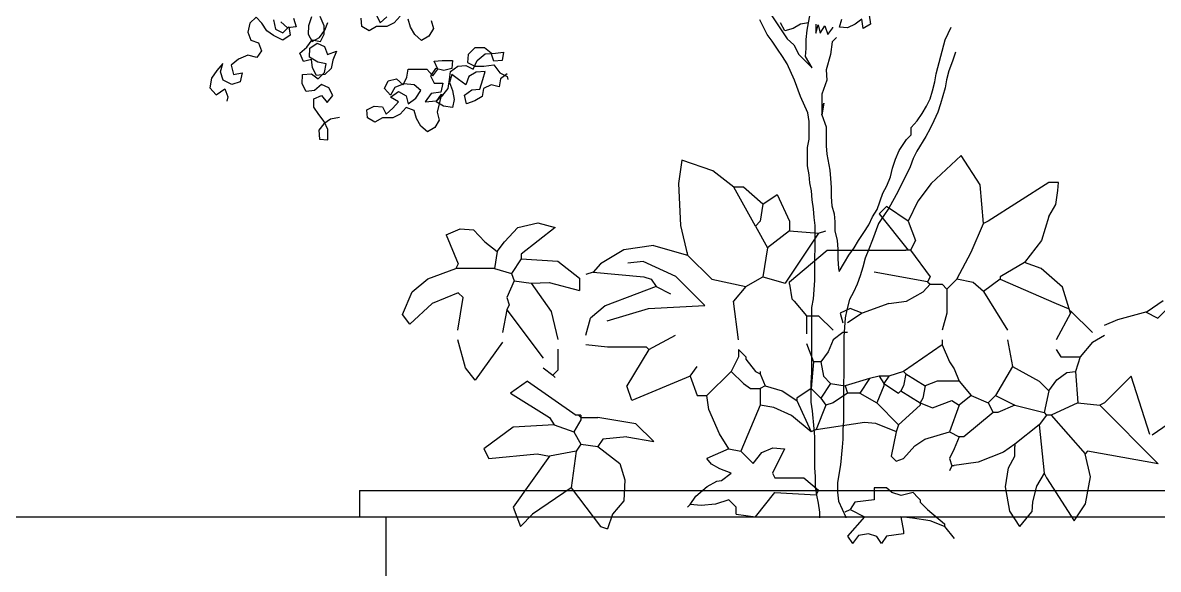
# Model space of a CAD drawing. Header units: millimetres. Extents: x 2002 to 2114, y 811 to 859.
# Drawn here: x 2033.239 to 2034.534, y 818.377 to 819.001 of the extents above; entities that cross this region are included whole.
import ezdxf

# ---------------------------------------------------------------- set-up
doc = ezdxf.new("R2010")
doc.units = ezdxf.units.MM
doc.header["$LTSCALE"] = 0.04
for name, color, linetype in [('0-2', 1, 'Continuous'), ('0_Architettonico', 8, 'Continuous'), ('8', 8, 'Continuous')]:
    doc.layers.add(name, color=color, linetype=linetype)

msp = doc.modelspace()

# ---------------------------------------------------------------- linework, layer by layer
at = {"layer": '0-2'}
for p, q in [((2033.6231, 818.4669), (2034.6831, 818.4669)), ((2033.6231, 818.4669), (2033.6231, 818.4369)), ((2033.6231, 818.4669), (2034.6831, 818.4669)), ((2025.9531, 818.4369), (2034.6831, 818.4369)), ((2033.6531, 818.4369), (2033.6531, 817.5869))]:
    msp.add_line(p, q, dxfattribs=at)
at = {"layer": '0_Architettonico'}
for points in [[(2033.6424, 819.009), (2033.6466, 819.0006), (2033.6542, 819.0073)], [(2034.0869, 819.0175), (2034.102, 818.9947), (2034.102, 818.9947), (2034.1105, 818.9821), (2034.118, 818.9754), (2034.1239, 818.9644), (2034.1391, 818.9493), (2034.1315, 818.9619), (2034.1323, 818.9711), (2034.1323, 818.9813), (2034.1332, 818.9922), (2034.1366, 819.0107)], [(2034.2039, 819.009), (2034.2056, 818.9989), (2034.1972, 818.9938), (2034.1955, 819.0048), (2034.1879, 818.9989), (2034.1795, 818.9947), (2034.1702, 818.9955), (2034.1728, 819.0048)], [(2033.5249, 819.0037), (2033.5274, 818.9933), (2033.5358, 818.9892), (2033.5427, 818.9959), (2033.5439, 818.9863), (2033.5355, 818.9806), (2033.5249, 818.986), (2033.5175, 818.9915), (2033.5117, 818.9999), (2033.5051, 819.0068), (2033.4981, 819.0002), (2033.4958, 818.9898), (2033.4992, 818.9808), (2033.508, 818.9775), (2033.5115, 818.9685), (2033.506, 818.961), (2033.4956, 818.9634), (2033.485, 818.9589), (2033.4769, 818.952), (2033.4795, 818.9416), (2033.4895, 818.9435), (2033.4871, 818.9331), (2033.4774, 818.9301), (2033.4676, 818.935), (2033.4646, 818.9447), (2033.4673, 818.9539), (2033.4606, 818.9461), (2033.4542, 818.9372), (2033.4526, 818.9264), (2033.4595, 818.9183), (2033.4695, 818.925), (2033.4729, 818.9161), (2033.4718, 818.9109)], [(2033.5477, 819.0057), (2033.5507, 818.996), (2033.5411, 818.9949), (2033.5334, 819.0015)], [(2033.6002, 818.8923), (2033.5902, 818.8905), (2033.5823, 818.8854), (2033.5768, 818.878), (2033.5775, 818.8677), (2033.5869, 818.867), (2033.587, 818.8787), (2033.5829, 818.888), (2033.5767, 818.8957), (2033.5709, 818.9041), (2033.571, 818.9139), (2033.5799, 818.9174), (2033.5861, 818.9097), (2033.5928, 818.9175), (2033.5882, 818.9262), (2033.5798, 818.9302), (2033.5717, 818.9233), (2033.5622, 818.9222), (2033.5576, 818.9309), (2033.558, 818.9414), (2033.5683, 818.9421), (2033.5758, 818.9366), (2033.5832, 818.9439), (2033.5851, 818.9536), (2033.5754, 818.9555), (2033.566, 818.9612), (2033.5665, 818.9717), (2033.5749, 818.9774), (2033.5832, 818.9734), (2033.5867, 818.9644), (2033.5968, 818.9681), (2033.5926, 818.9579), (2033.5907, 818.9482), (2033.5837, 818.9416), (2033.5742, 818.9405), (2033.5696, 818.9492), (2033.5685, 818.9587), (2033.5592, 818.9564), (2033.5551, 818.9658), (2033.5632, 818.9727), (2033.5691, 818.9809), (2033.5788, 818.979), (2033.5829, 818.9874), (2033.5829, 818.9972), (2033.5784, 819.0078)], [(2033.5682, 819.0071), (2033.5651, 818.9971), (2033.5644, 818.9877), (2033.569, 818.9791), (2033.5776, 818.9836), (2033.5836, 818.9919), (2033.5869, 819.0007)], [(2033.6694, 819.0081), (2033.6626, 819.0006), (2033.6542, 818.9964), (2033.6424, 818.9964), (2033.634, 818.9913), (2033.6256, 818.9964), (2033.6248, 819.0057)], [(2033.7047, 819.0031), (2033.7073, 818.9938), (2033.7022, 818.9854), (2033.6938, 818.9803), (2033.6862, 818.9871), (2033.6812, 818.9955), (2033.6786, 819.0048)], [(2034.1478, 818.4358), (2034.1478, 818.4424), (2034.1462, 818.4525), (2034.1445, 818.4618), (2034.1428, 818.4719), (2034.1428, 818.4828), (2034.142, 818.4929), (2034.142, 818.5283), (2034.1412, 818.5375), (2034.1395, 818.5578), (2034.1379, 818.5679), (2034.1379, 818.5898), (2034.1387, 818.6015), (2034.1388, 818.6756), (2034.1405, 818.6857), (2034.1413, 818.6958), (2034.1422, 818.7068), (2034.1423, 818.7691), (2034.1414, 818.7783), (2034.1406, 818.7884), (2034.1389, 818.7985), (2034.1381, 818.8087), (2034.1364, 818.8179), (2034.1356, 818.8272), (2034.1339, 818.8373), (2034.1339, 818.8583), (2034.1356, 818.8676), (2034.1356, 818.8878), (2034.134, 818.8979), (2034.1256, 818.9164), (2034.1188, 818.935), (2034.1104, 818.9535), (2034.1054, 818.9619), (2034.0995, 818.9703), (2034.0936, 818.9796), (2034.0877, 818.9872), (2034.0793, 819.004)], [(2034.1349, 819.0006), (2034.1256, 818.9989), (2034.1172, 818.9939), (2034.1079, 818.9914), (2034.1029, 819.0006)], [(2034.1433, 818.9989), (2034.1433, 818.9888), (2034.1458, 818.9981), (2034.1483, 818.9888), (2034.1534, 818.9972), (2034.1568, 818.9871), (2034.1627, 818.9947), (2034.1627, 818.9955)], [(2034.17, 818.7169), (2034.1759, 818.7269), (2034.181, 818.7354), (2034.1869, 818.7438), (2034.1919, 818.7522), (2034.1978, 818.7614), (2034.2037, 818.7699), (2034.2079, 818.7791), (2034.213, 818.7875), (2034.2197, 818.8061), (2034.224, 818.8145), (2034.2282, 818.8246), (2034.2307, 818.8347), (2034.2341, 818.8448), (2034.2383, 818.8549), (2034.2467, 818.8675), (2034.2518, 818.8725), (2034.2518, 818.881), (2034.2586, 818.8885), (2034.2645, 818.8969), (2034.2695, 818.9054), (2034.2737, 818.9138), (2034.2763, 818.923), (2034.2788, 818.9331), (2034.2805, 818.9424), (2034.2856, 818.9626), (2034.2906, 818.9811), (2034.2974, 818.9954)], [(2034.1669, 818.9837), (2034.1618, 818.9787), (2034.1601, 818.9644), (2034.155, 818.9467), (2034.1559, 818.9349), (2034.15, 818.9189), (2034.1499, 818.8954), (2034.1525, 818.9088), (2034.1499, 818.8954), (2034.155, 818.8819), (2034.155, 818.86), (2034.1558, 818.8507), (2034.1592, 818.8322), (2034.16, 818.8229), (2034.1608, 818.8128), (2034.1608, 818.8019), (2034.1616, 818.7918), (2034.1642, 818.7825), (2034.165, 818.7733), (2034.165, 818.7632), (2034.1675, 818.7522), (2034.1683, 818.7421), (2034.1683, 818.7312), (2034.1692, 818.7202), (2034.17, 818.7169)], [(2033.7915, 818.9424), (2033.7839, 818.9365), (2033.7822, 818.9273), (2033.773, 818.9298), (2033.7645, 818.9256), (2033.7628, 818.9164), (2033.7544, 818.9113), (2033.7452, 818.9079), (2033.7426, 818.9181), (2033.7511, 818.9239), (2033.7603, 818.9248), (2033.7637, 818.9357), (2033.7662, 818.945), (2033.7561, 818.9441), (2033.7477, 818.9391), (2033.7443, 818.9298), (2033.7359, 818.9357), (2033.7283, 818.9416), (2033.7258, 818.9324), (2033.7292, 818.9231), (2033.7308, 818.913), (2033.7291, 818.9038), (2033.719, 818.9054), (2033.7106, 818.9105), (2033.7165, 818.9189), (2033.7115, 818.8987), (2033.714, 818.8895), (2033.7089, 818.881), (2033.7005, 818.876), (2033.6929, 818.8827), (2033.6879, 818.8912), (2033.6854, 818.9004), (2033.6761, 818.9038), (2033.6694, 818.8962), (2033.6609, 818.892), (2033.6492, 818.892), (2033.6407, 818.887), (2033.6323, 818.8921), (2033.6315, 818.9013), (2033.6399, 818.9055), (2033.6492, 818.9047), (2033.6534, 818.8962), (2033.661, 818.903), (2033.6677, 818.9105), (2033.6584, 818.9156), (2033.6677, 818.9223), (2033.6761, 818.9173), (2033.6786, 818.908), (2033.6871, 818.9147), (2033.693, 818.9232), (2033.6854, 818.9299), (2033.6736, 818.9307), (2033.6635, 818.9265), (2033.6584, 818.9181), (2033.6517, 818.9257), (2033.6559, 818.9341), (2033.6652, 818.9366), (2033.6728, 818.9299), (2033.677, 818.9383), (2033.6787, 818.9476), (2033.6997, 818.9476), (2033.7065, 818.94), (2033.7124, 818.9475), (2033.7082, 818.9568), (2033.7174, 818.9576), (2033.7292, 818.9576), (2033.7283, 818.9484), (2033.7191, 818.9459), (2033.7098, 818.9484), (2033.7039, 818.94), (2033.7081, 818.9316), (2033.7182, 818.9315), (2033.7157, 818.9214), (2033.7047, 818.9198), (2033.698, 818.9105), (2033.7106, 818.9113), (2033.7182, 818.9181), (2033.7241, 818.9256), (2033.7258, 818.9358), (2033.7267, 818.945), (2033.7351, 818.9509), (2033.7443, 818.9517), (2033.7528, 818.9475), (2033.757, 818.9576), (2033.7663, 818.9652), (2033.778, 818.966), (2033.7873, 818.9668), (2033.7856, 818.9576), (2033.7763, 818.9568), (2033.773, 818.966), (2033.7654, 818.9719), (2033.7545, 818.9719), (2033.7469, 818.9644), (2033.746, 818.9551), (2033.7545, 818.9509), (2033.7646, 818.9509), (2033.7763, 818.9525), (2033.7831, 818.9433), (2033.7915, 818.9391), (2033.7923, 818.9357)], [(2034.3024, 818.9668), (2034.299, 818.9567), (2034.2948, 818.9457), (2034.2923, 818.9356), (2034.2906, 818.9264), (2034.2855, 818.9079), (2034.2821, 818.8986), (2034.2779, 818.8885), (2034.2737, 818.8801), (2034.2686, 818.8708), (2034.2585, 818.854), (2034.2543, 818.8456), (2034.2509, 818.8363), (2034.2366, 818.8077), (2034.2265, 818.7892), (2034.2206, 818.7808), (2034.2147, 818.7715), (2034.2079, 818.753), (2034.2037, 818.7421), (2034.1995, 818.732), (2034.1969, 818.7219), (2034.1936, 818.7118), (2034.1902, 818.7025), (2034.186, 818.6933), (2034.1817, 818.6848), (2034.1784, 818.6731), (2034.1767, 818.6638), (2034.1758, 818.6529), (2034.175, 818.6428), (2034.1749, 818.5459), (2034.174, 818.5367), (2034.174, 818.5257), (2034.1732, 818.5165), (2034.1715, 818.4963), (2034.1681, 818.4761), (2034.1681, 818.4651), (2034.1689, 818.455), (2034.1773, 818.4365), (2034.1774, 818.4358)]]:
    msp.add_lwpolyline(points, dxfattribs=at)
at = {"layer": '8'}
for p, q in [((2033.9903, 818.8437), (2033.9865, 818.8171)), ((2034.0258, 818.8318), (2033.9903, 818.8437)), ((2034.3088, 818.849), (2034.2745, 818.8171)), ((2034.3304, 818.8158), (2034.3088, 818.849)), ((2034.0499, 818.8131), (2034.0258, 818.8318)), ((2033.9865, 818.8171), (2033.989, 818.7693)), ((2034.2745, 818.8171), (2034.2593, 818.7972)), ((2034.3342, 818.7714), (2034.3304, 818.8158)), ((2034.4088, 818.8184), (2034.3397, 818.7742)), ((2034.4198, 818.8184), (2034.4088, 818.8184)), ((2034.4192, 818.8092), (2034.4198, 818.8184)), ((2034.0606, 818.8129), (2034.0495, 818.8129)), ((2034.0744, 818.7686), (2034.0499, 818.8131)), ((2034.0827, 818.7935), (2034.0606, 818.8129)), ((2034.0827, 818.7935), (2034.0993, 818.8046)), ((2034.0993, 818.8046), (2034.1131, 818.7742)), ((2034.4166, 818.7932), (2034.4192, 818.8092)), ((2034.0827, 818.7935), (2034.0799, 818.7742)), ((2034.2236, 818.7908), (2034.2153, 818.7825)), ((2034.2485, 818.7742), (2034.2236, 818.7908)), ((2034.2593, 818.7972), (2034.2485, 818.7742)), ((2034.4088, 818.7797), (2034.4166, 818.7932)), ((2034.2153, 818.7825), (2034.2485, 818.741)), ((2034.4088, 818.7797), (2034.4005, 818.7521)), ((2033.7219, 818.7588), (2033.7377, 818.7655)), ((2033.7377, 818.7655), (2033.7529, 818.7642)), ((2033.7529, 818.7642), (2033.7661, 818.7506)), ((2033.7882, 818.7506), (2033.8036, 818.7668)), ((2033.8036, 818.7668), (2033.8265, 818.7722)), ((2033.8462, 818.7671), (2033.8075, 818.7367)), ((2033.8265, 818.7722), (2033.8462, 818.7671)), ((2033.989, 818.7693), (2033.997, 818.7355)), ((2034.0799, 818.7742), (2034.0744, 818.7686)), ((2034.0744, 818.7686), (2034.0882, 818.7438)), ((2034.1131, 818.7631), (2034.0882, 818.7438)), ((2034.1131, 818.7742), (2034.1131, 818.7631)), ((2034.1131, 818.7631), (2034.1463, 818.7604)), ((2034.1463, 818.7604), (2034.1545, 818.7631)), ((2034.2485, 818.7742), (2034.2568, 818.7521)), ((2034.3202, 818.7387), (2034.3342, 818.7714)), ((2034.3397, 818.7742), (2034.3342, 818.7714)), ((2033.7219, 818.7588), (2033.7357, 818.7257)), ((2033.7661, 818.7506), (2033.7799, 818.7395)), ((2033.7799, 818.7395), (2033.7882, 818.7506)), ((2034.1463, 818.7604), (2034.1084, 818.7036)), ((2034.2568, 818.7521), (2034.2513, 818.741)), ((2034.4005, 818.7521), (2034.3811, 818.7272)), ((2033.7799, 818.7395), (2033.7771, 818.7202)), ((2033.8075, 818.7367), (2033.8075, 818.7312)), ((2033.9243, 818.7414), (2033.8976, 818.7254)), ((2033.9583, 818.7465), (2033.9243, 818.7414)), ((2033.9583, 818.7465), (2033.997, 818.7355)), ((2033.997, 818.7355), (2033.997, 818.7383)), ((2034.0882, 818.7438), (2034.0827, 818.7106)), ((2034.1131, 818.7051), (2034.1562, 818.741)), ((2034.1562, 818.741), (2034.2457, 818.741)), ((2034.2485, 818.741), (2034.2457, 818.741)), ((2034.2513, 818.741), (2034.2485, 818.741)), ((2034.2513, 818.741), (2034.2734, 818.7106)), ((2034.3038, 818.7079), (2034.3202, 818.7387)), ((2033.7357, 818.7257), (2033.7329, 818.7202)), ((2033.8075, 818.7312), (2033.7965, 818.7146)), ((2033.8075, 818.7312), (2033.849, 818.7285)), ((2033.849, 818.7285), (2033.8739, 818.7091)), ((2033.8976, 818.7254), (2033.8893, 818.7161)), ((2033.9464, 818.7282), (2033.929, 818.7264)), ((2033.9835, 818.7111), (2033.9464, 818.7282)), ((2033.997, 818.7355), (2034.0247, 818.7079)), ((2034.3811, 818.7272), (2034.3535, 818.7106)), ((2034.4001, 818.7201), (2034.3811, 818.7272)), ((2033.7009, 818.7083), (2033.7329, 818.7202)), ((2033.7771, 818.7202), (2033.7329, 818.7202)), ((2033.7771, 818.7202), (2033.7965, 818.7146)), ((2033.7965, 818.7146), (2033.7993, 818.7063)), ((2033.8893, 818.7161), (2033.881, 818.7134)), ((2033.8893, 818.7161), (2033.9473, 818.7106)), ((2033.9473, 818.7106), (2033.9556, 818.7079)), ((2034.0167, 818.6781), (2033.9835, 818.7111)), ((2034.0634, 818.6996), (2034.0827, 818.7106)), ((2034.0827, 818.7106), (2034.1084, 818.7036)), ((2034.2706, 818.7051), (2034.2098, 818.7161)), ((2034.2734, 818.7106), (2034.2706, 818.7051)), ((2034.3535, 818.7106), (2034.3535, 818.7079)), ((2034.4243, 818.6988), (2034.4001, 818.7201)), ((2033.6831, 818.6937), (2033.7009, 818.7083)), ((2033.7993, 818.7063), (2033.791, 818.687)), ((2033.7993, 818.7063), (2033.8186, 818.7036)), ((2033.8186, 818.7036), (2033.8392, 818.7044)), ((2033.8186, 818.7036), (2033.8417, 818.6711)), ((2033.8392, 818.7044), (2033.8739, 818.6953)), ((2033.8739, 818.7091), (2033.8739, 818.6953)), ((2033.9611, 818.6996), (2033.939, 818.6913)), ((2033.9556, 818.7079), (2033.9611, 818.6996)), ((2033.9611, 818.6996), (2033.9777, 818.6913)), ((2034.0247, 818.7079), (2034.0634, 818.6996)), ((2034.0634, 818.6996), (2034.0495, 818.683)), ((2034.1131, 818.7023), (2034.1131, 818.7051)), ((2034.1131, 818.7023), (2034.1159, 818.6857)), ((2034.2656, 818.6935), (2034.2734, 818.7023)), ((2034.2706, 818.7051), (2034.2734, 818.7023)), ((2034.2734, 818.7023), (2034.2872, 818.7023)), ((2034.2872, 818.7023), (2034.2927, 818.6968)), ((2034.3038, 818.7079), (2034.2927, 818.6968)), ((2034.3227, 818.7041), (2034.3038, 818.7079)), ((2034.3342, 818.694), (2034.3227, 818.7041)), ((2034.3535, 818.7079), (2034.3342, 818.694)), ((2034.3535, 818.7079), (2034.4171, 818.6802)), ((2034.4336, 818.6692), (2034.4243, 818.6988)), ((2033.6721, 818.6676), (2033.6831, 818.6937)), ((2033.7357, 818.6925), (2033.7059, 818.6804)), ((2033.7351, 818.6499), (2033.7412, 818.687)), ((2033.7357, 818.6925), (2033.7412, 818.687)), ((2033.791, 818.687), (2033.7937, 818.6787)), ((2033.939, 818.6913), (2033.9031, 818.6775)), ((2034.1159, 818.6857), (2034.1186, 818.683)), ((2034.2466, 818.6829), (2034.2656, 818.6935)), ((2034.2927, 818.6968), (2034.2927, 818.6692)), ((2034.3342, 818.694), (2034.3618, 818.6498)), ((2033.7059, 818.6804), (2033.6804, 818.6566)), ((2033.791, 818.6732), (2033.7859, 818.6472)), ((2033.7937, 818.6787), (2033.791, 818.6732)), ((2033.791, 818.6732), (2033.8324, 818.6179)), ((2033.9031, 818.6775), (2033.8865, 818.6636)), ((2033.9054, 818.6605), (2033.9526, 818.6746)), ((2033.9526, 818.6746), (2034.0167, 818.6781)), ((2034.0551, 818.6388), (2034.0495, 818.683)), ((2034.1186, 818.683), (2034.1324, 818.6664)), ((2034.1822, 818.6747), (2034.1711, 818.6692)), ((2034.196, 818.6692), (2034.1822, 818.6747)), ((2034.2264, 818.6802), (2034.196, 818.6692)), ((2034.2264, 818.6802), (2034.2466, 818.6829)), ((2034.4171, 818.6802), (2034.4309, 818.6747)), ((2034.4336, 818.6719), (2034.4585, 818.6471)), ((2034.4336, 818.6719), (2034.4336, 818.6692)), ((2034.5209, 818.6712), (2034.5392, 818.6839)), ((2034.5331, 818.6636), (2034.5442, 818.6747)), ((2033.6804, 818.6566), (2033.6721, 818.6676)), ((2033.8417, 818.6711), (2033.8493, 818.6392)), ((2033.881, 818.6443), (2033.8865, 818.6636)), ((2034.1324, 818.6664), (2034.1463, 818.6664)), ((2034.1324, 818.6664), (2034.1324, 818.6456)), ((2034.1463, 818.6664), (2034.1628, 818.6498)), ((2034.1711, 818.6692), (2034.1739, 818.6581)), ((2034.196, 818.6692), (2034.1794, 818.6581)), ((2034.2927, 818.6692), (2034.2872, 818.6498)), ((2034.4336, 818.6692), (2034.4171, 818.6388)), ((2034.4723, 818.6554), (2034.4874, 818.6621)), ((2034.4874, 818.6621), (2034.5209, 818.6712)), ((2034.5191, 818.6707), (2034.5331, 818.6636)), ((2034.1739, 818.6471), (2034.1628, 818.6388)), ((2034.1794, 818.6471), (2034.1739, 818.6471)), ((2033.744, 818.6069), (2033.7351, 818.6388)), ((2033.7859, 818.6361), (2033.755, 818.593)), ((2033.9058, 818.6305), (2033.881, 818.6332)), ((2033.9528, 818.6277), (2033.9832, 818.6443)), ((2034.1324, 818.6346), (2034.1407, 818.6139)), ((2034.1628, 818.6388), (2034.1573, 818.625)), ((2034.2872, 818.6332), (2034.243, 818.6028)), ((2034.2872, 818.6388), (2034.2872, 818.6332)), ((2034.2872, 818.6332), (2034.2955, 818.6139)), ((2034.3618, 818.6388), (2034.3673, 818.6084)), ((2034.4585, 818.636), (2034.4447, 818.6194)), ((2034.4585, 818.636), (2034.4723, 818.6443)), ((2033.8493, 818.6282), (2033.849, 818.6041)), ((2033.9501, 818.6305), (2033.9058, 818.6305)), ((2033.9528, 818.6277), (2033.9279, 818.5863)), ((2033.9528, 818.6277), (2033.9501, 818.6305)), ((2034.0551, 818.6277), (2034.0551, 818.6194)), ((2034.0551, 818.6277), (2034.0634, 818.6194)), ((2034.1573, 818.625), (2034.149, 818.6139)), ((2034.4171, 818.6277), (2034.4226, 818.6194)), ((2033.9998, 818.5973), (2034.0081, 818.6084)), ((2034.0551, 818.6194), (2034.0468, 818.6028)), ((2034.0634, 818.6194), (2034.0634, 818.6167)), ((2034.0634, 818.6167), (2034.0744, 818.6028)), ((2034.1407, 818.6139), (2034.138, 818.5835)), ((2034.149, 818.6139), (2034.1407, 818.6139)), ((2034.149, 818.6139), (2034.1518, 818.5973)), ((2034.2955, 818.6139), (2034.301, 818.6056)), ((2034.3673, 818.6084), (2034.348, 818.5752)), ((2034.3673, 818.6084), (2034.3977, 818.5918)), ((2034.4226, 818.6194), (2034.4447, 818.6194)), ((2034.4447, 818.6194), (2034.4392, 818.6028)), ((2033.755, 818.593), (2033.744, 818.6069)), ((2033.8324, 818.6069), (2033.8435, 818.5986)), ((2033.849, 818.6041), (2033.8435, 818.5986)), ((2033.8435, 818.5986), (2033.8462, 818.5958)), ((2033.9998, 818.5973), (2033.9335, 818.5697)), ((2033.9998, 818.5973), (2034.0081, 818.5752)), ((2034.0468, 818.6028), (2034.0191, 818.5752)), ((2034.0468, 818.6028), (2034.0606, 818.589)), ((2034.0744, 818.6028), (2034.0799, 818.6001)), ((2034.0799, 818.6028), (2034.0799, 818.6001)), ((2034.0799, 818.6001), (2034.0855, 818.5863)), ((2034.1518, 818.5973), (2034.1601, 818.589)), ((2034.2043, 818.5946), (2034.1767, 818.5863)), ((2034.2043, 818.5946), (2034.1932, 818.578)), ((2034.2153, 818.5973), (2034.2043, 818.5946)), ((2034.2153, 818.5973), (2034.2209, 818.589)), ((2034.2264, 818.5973), (2034.2153, 818.5973)), ((2034.2264, 818.5973), (2034.2209, 818.589)), ((2034.243, 818.6028), (2034.2264, 818.5973)), ((2034.243, 818.6028), (2034.2457, 818.6001)), ((2034.2457, 818.6001), (2034.243, 818.5863)), ((2034.2457, 818.6001), (2034.2678, 818.5863)), ((2034.301, 818.6056), (2034.3065, 818.5918)), ((2034.4179, 818.5934), (2034.4293, 818.6014)), ((2034.4293, 818.6014), (2034.4392, 818.6028)), ((2034.4392, 818.6028), (2034.4419, 818.5669)), ((2034.5027, 818.5973), (2034.4723, 818.5669)), ((2034.5239, 818.5307), (2034.5027, 818.5973)), ((2033.8146, 818.5918), (2033.7953, 818.578)), ((2033.8146, 818.5918), (2033.8699, 818.5531)), ((2033.9335, 818.5697), (2033.9279, 818.5863)), ((2034.0606, 818.589), (2034.0689, 818.5835)), ((2034.0689, 818.5835), (2034.0799, 818.5835)), ((2034.0855, 818.5863), (2034.0799, 818.5835)), ((2034.0799, 818.5835), (2034.0799, 818.5642)), ((2034.0855, 818.5863), (2034.1048, 818.5807)), ((2034.138, 818.5835), (2034.1214, 818.5724)), ((2034.138, 818.5835), (2034.149, 818.5724)), ((2034.1601, 818.589), (2034.149, 818.5724)), ((2034.1601, 818.589), (2034.1767, 818.5863)), ((2034.1767, 818.5863), (2034.1794, 818.578)), ((2034.2209, 818.5863), (2034.2126, 818.5669)), ((2034.2209, 818.589), (2034.2375, 818.578)), ((2034.2209, 818.589), (2034.2209, 818.5863)), ((2034.243, 818.5863), (2034.2402, 818.5807)), ((2034.2678, 818.5863), (2034.2651, 818.5724)), ((2034.2817, 818.5918), (2034.2678, 818.5863)), ((2034.3065, 818.5918), (2034.2817, 818.5918)), ((2034.3065, 818.5918), (2034.3204, 818.5752)), ((2034.3977, 818.5918), (2034.4088, 818.5807)), ((2034.4088, 818.5807), (2034.4179, 818.5934)), ((2033.7953, 818.578), (2033.8395, 818.5503)), ((2034.0081, 818.5752), (2034.0191, 818.5752)), ((2034.0212, 818.5593), (2034.0191, 818.5752)), ((2034.1048, 818.5807), (2034.1214, 818.5697)), ((2034.1214, 818.5724), (2034.1214, 818.5697)), ((2034.1214, 818.5697), (2034.138, 818.5338)), ((2034.149, 818.5724), (2034.1545, 818.5642)), ((2034.1794, 818.578), (2034.1628, 818.5669)), ((2034.1932, 818.578), (2034.1794, 818.578)), ((2034.1932, 818.578), (2034.2126, 818.5669)), ((2034.2375, 818.578), (2034.2402, 818.5807)), ((2034.2402, 818.5807), (2034.2623, 818.5669)), ((2034.2651, 818.5724), (2034.2623, 818.5669)), ((2034.2761, 818.5614), (2034.2982, 818.5697)), ((2034.2982, 818.5697), (2034.3065, 818.5642)), ((2034.3204, 818.5752), (2034.3065, 818.5642)), ((2034.3204, 818.5752), (2034.3397, 818.5669)), ((2034.348, 818.5752), (2034.3397, 818.5669)), ((2034.348, 818.5752), (2034.3701, 818.5642)), ((2034.4088, 818.5807), (2034.4033, 818.5559)), ((2034.0334, 818.5317), (2034.0212, 818.5593)), ((2034.0799, 818.5642), (2034.0578, 818.5117)), ((2034.0953, 818.5615), (2034.0799, 818.5642)), ((2034.1156, 818.5524), (2034.0953, 818.5615)), ((2034.1545, 818.5642), (2034.1435, 818.5365)), ((2034.1628, 818.5669), (2034.1545, 818.5642)), ((2034.2126, 818.5669), (2034.2375, 818.542)), ((2034.2623, 818.5642), (2034.2375, 818.542)), ((2034.2623, 818.5669), (2034.2761, 818.5614)), ((2034.2623, 818.5669), (2034.2623, 818.5642)), ((2034.3065, 818.5642), (2034.2955, 818.5338)), ((2034.3452, 818.5559), (2034.3121, 818.5282)), ((2034.3397, 818.5669), (2034.3452, 818.5559)), ((2034.3507, 818.5559), (2034.3452, 818.5559)), ((2034.3701, 818.5642), (2034.3507, 818.5559)), ((2034.3701, 818.5642), (2034.4033, 818.5559)), ((2034.4033, 818.5559), (2034.406, 818.5531)), ((2034.4419, 818.5669), (2034.4115, 818.5531)), ((2034.4419, 818.5669), (2034.4668, 818.5642)), ((2034.4723, 818.5669), (2034.4668, 818.5642)), ((2034.4668, 818.5642), (2034.5335, 818.4974)), ((2033.8395, 818.5503), (2033.845, 818.542)), ((2033.8754, 818.5476), (2033.8672, 818.5338)), ((2033.8727, 818.5531), (2033.8699, 818.5531)), ((2033.8727, 818.5531), (2033.8754, 818.5503)), ((2033.8754, 818.5531), (2033.8727, 818.5531)), ((2033.8754, 818.5531), (2033.8754, 818.5503)), ((2033.8754, 818.5503), (2033.8754, 818.5476)), ((2033.8754, 818.5503), (2033.8948, 818.5503)), ((2033.9382, 818.5429), (2033.8948, 818.5503)), ((2033.9585, 818.5229), (2033.9382, 818.5429)), ((2034.138, 818.5338), (2034.1156, 818.5524)), ((2034.1435, 818.5365), (2034.1988, 818.5448)), ((2034.1988, 818.5448), (2034.2113, 818.5438)), ((2034.2113, 818.5438), (2034.2349, 818.5344)), ((2034.406, 818.5531), (2034.3977, 818.542)), ((2034.4115, 818.5531), (2034.406, 818.5531)), ((2034.4115, 818.5531), (2034.4502, 818.5089)), ((2034.5448, 818.5428), (2034.5265, 818.5301)), ((2033.7981, 818.5393), (2033.7649, 818.5144)), ((2033.845, 818.542), (2033.7981, 818.5393)), ((2033.845, 818.542), (2033.8672, 818.5338)), ((2033.8672, 818.5338), (2033.8754, 818.5199)), ((2034.044, 818.5144), (2034.0334, 818.5317)), ((2034.1435, 818.5365), (2034.138, 818.5338)), ((2034.2347, 818.5338), (2034.2292, 818.5061)), ((2034.2375, 818.542), (2034.2347, 818.5338)), ((2034.2675, 818.5255), (2034.2955, 818.5338)), ((2034.2955, 818.5338), (2034.3065, 818.5282)), ((2034.3977, 818.542), (2034.3701, 818.5199)), ((2034.3977, 818.542), (2034.4033, 818.4868)), ((2033.8754, 818.5199), (2033.8699, 818.5117)), ((2033.8754, 818.5199), (2033.8948, 818.5172)), ((2033.9003, 818.5255), (2033.8948, 818.5172)), ((2033.8948, 818.5172), (2033.9197, 818.4978)), ((2033.9279, 818.5282), (2033.9003, 818.5255)), ((2033.9279, 818.5282), (2033.9585, 818.5229)), ((2034.243, 818.5034), (2034.2561, 818.518)), ((2034.2561, 818.518), (2034.2675, 818.5255)), ((2034.3065, 818.5282), (2034.301, 818.5144)), ((2034.3121, 818.5282), (2034.3065, 818.5282)), ((2034.3701, 818.5199), (2034.3572, 818.5106)), ((2034.3701, 818.5199), (2034.3701, 818.5172)), ((2034.3701, 818.5061), (2034.3701, 818.5172)), ((2033.7649, 818.5144), (2033.7704, 818.5034)), ((2033.7704, 818.5034), (2033.8257, 818.5089)), ((2033.8395, 818.5061), (2033.7981, 818.4481)), ((2033.8257, 818.5089), (2033.8395, 818.5061)), ((2033.8699, 818.5117), (2033.8395, 818.5061)), ((2033.8699, 818.5117), (2033.8644, 818.4702)), ((2034.044, 818.5144), (2034.0191, 818.5034)), ((2034.044, 818.5144), (2034.0578, 818.5117)), ((2034.0578, 818.5117), (2034.0716, 818.4978)), ((2034.0716, 818.4978), (2034.0816, 818.5104)), ((2034.0816, 818.5104), (2034.0943, 818.5157)), ((2034.1076, 818.5144), (2034.0937, 818.4868)), ((2034.0943, 818.5157), (2034.1076, 818.5144)), ((2034.2292, 818.5061), (2034.2347, 818.5006)), ((2034.301, 818.5144), (2034.2955, 818.5034)), ((2034.3572, 818.5106), (2034.3284, 818.4993)), ((2034.3628, 818.4928), (2034.3701, 818.5061)), ((2034.453, 818.5117), (2034.4502, 818.5089)), ((2034.4563, 818.4824), (2034.4502, 818.5089)), ((2034.5335, 818.4974), (2034.453, 818.5117)), ((2033.9197, 818.4978), (2033.9255, 818.479)), ((2034.0243, 818.4971), (2034.0191, 818.5034)), ((2034.0339, 818.4918), (2034.0243, 818.4971)), ((2034.0468, 818.4868), (2034.0339, 818.4918)), ((2034.2347, 818.5006), (2034.243, 818.5034)), ((2034.2955, 818.5034), (2034.2982, 818.4951)), ((2034.2982, 818.4951), (2034.2955, 818.4895)), ((2034.3284, 818.4993), (2034.2982, 818.4951)), ((2034.301, 818.4951), (2034.2982, 818.4951)), ((2034.3595, 818.4711), (2034.3628, 818.4928)), ((2033.9255, 818.479), (2033.9243, 818.4551)), ((2034.0304, 818.4775), (2034.0357, 818.4785)), ((2034.0357, 818.4785), (2034.0468, 818.4868)), ((2034.0937, 818.4868), (2034.0965, 818.4813)), ((2034.0965, 818.4813), (2034.1297, 818.4813)), ((2034.1297, 818.4813), (2034.1463, 818.4674)), ((2034.4033, 818.4868), (2034.3949, 818.4721)), ((2034.4033, 818.4868), (2034.406, 818.4813)), ((2034.406, 818.4813), (2034.4376, 818.4325)), ((2034.4506, 818.4518), (2034.4563, 818.4824)), ((2033.8644, 818.4702), (2033.8202, 818.4398)), ((2033.8644, 818.4702), (2033.8976, 818.426)), ((2034.0065, 818.4604), (2034.0192, 818.4716)), ((2034.0192, 818.4716), (2034.0304, 818.4775)), ((2034.0744, 818.437), (2034.0965, 818.4647)), ((2034.0965, 818.4647), (2034.1435, 818.4619)), ((2034.1463, 818.4674), (2034.1435, 818.4619)), ((2034.2098, 818.4702), (2034.2098, 818.4564)), ((2034.2236, 818.4702), (2034.2098, 818.4702)), ((2034.2297, 818.4646), (2034.2236, 818.4702)), ((2034.2406, 818.4612), (2034.2297, 818.4646)), ((2034.254, 818.4647), (2034.2406, 818.4612)), ((2034.2596, 818.4591), (2034.254, 818.4647)), ((2034.3642, 818.4434), (2034.3595, 818.4711)), ((2034.3949, 818.4721), (2034.3902, 818.4542)), ((2033.9243, 818.4551), (2033.9114, 818.4398)), ((2033.9998, 818.4509), (2034.0065, 818.4604)), ((2034.044, 818.4564), (2034.0288, 818.4514)), ((2034.0523, 818.4481), (2034.044, 818.4564)), ((2034.1877, 818.4536), (2034.1822, 818.4453)), ((2034.2098, 818.4564), (2034.1877, 818.4536)), ((2034.2596, 818.4591), (2034.2623, 818.4564)), ((2034.2623, 818.4564), (2034.2623, 818.4536)), ((2034.2623, 818.4536), (2034.2706, 818.4453)), ((2034.3902, 818.4542), (2034.3894, 818.4426)), ((2034.4376, 818.4325), (2034.4506, 818.4518)), ((2033.7981, 818.4481), (2033.8064, 818.426)), ((2033.8202, 818.4398), (2033.8064, 818.426)), ((2033.9114, 818.4398), (2033.9058, 818.4232)), ((2033.9998, 818.4509), (2033.997, 818.4481)), ((2034.0126, 818.4498), (2033.9998, 818.4509)), ((2034.0288, 818.4514), (2034.0126, 818.4498)), ((2034.0523, 818.4398), (2034.0523, 818.4481)), ((2034.0523, 818.4398), (2034.0744, 818.437)), ((2034.1767, 818.4426), (2034.1822, 818.4453)), ((2034.1822, 818.4453), (2034.1988, 818.437)), ((2034.2706, 818.4453), (2034.29, 818.4288)), ((2034.3756, 818.426), (2034.3642, 818.4434)), ((2034.3756, 818.426), (2034.3894, 818.4426)), ((2033.8976, 818.426), (2033.9058, 818.4232)), ((2034.1988, 818.437), (2034.1794, 818.4149)), ((2034.2533, 818.4355), (2034.2402, 818.437)), ((2034.2402, 818.437), (2034.243, 818.4205)), ((2034.2736, 818.4325), (2034.2533, 818.4355)), ((2034.29, 818.426), (2034.2736, 818.4325)), ((2034.29, 818.4288), (2034.29, 818.426)), ((2034.29, 818.426), (2034.301, 818.4122)), ((2034.1794, 818.4149), (2034.1849, 818.4066)), ((2034.1919, 818.4157), (2034.1849, 818.4066)), ((2034.2033, 818.4177), (2034.1919, 818.4157)), ((2034.2127, 818.4147), (2034.2033, 818.4177)), ((2034.2181, 818.4066), (2034.2127, 818.4147)), ((2034.2236, 818.4149), (2034.2181, 818.4066)), ((2034.243, 818.4177), (2034.2236, 818.4149)), ((2034.243, 818.4205), (2034.243, 818.4177))]:
    msp.add_line(p, q, dxfattribs=at)

doc.saveas('drawing.dxf')
